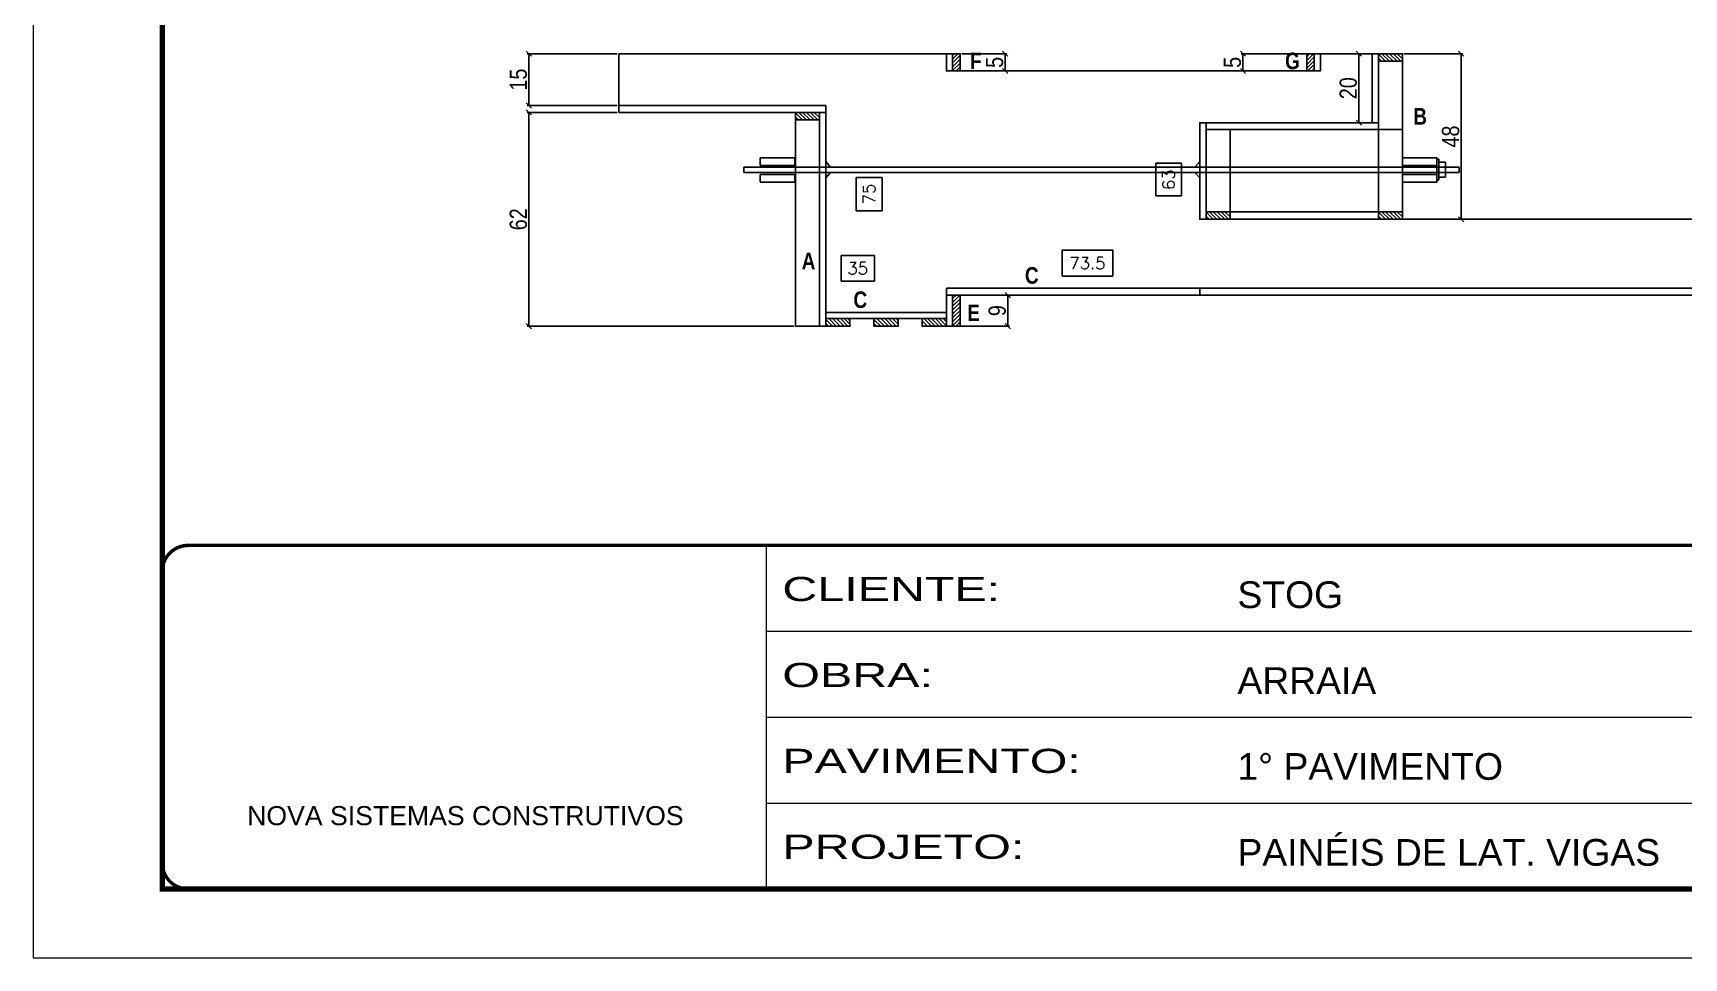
# Model space of a CAD drawing. Extents: x -3394 to 16474, y -5031 to 14397.
# Drawn here: x 5857 to 6815, y 1861 to 2397 of the extents above; entities that cross this region are included whole.
import ezdxf

# ---------------------------------------------------------------- set-up
doc = ezdxf.new("R2010")
doc.units = 0
for name, pattern in [('CONTINUO', [0]), ('DASHED', [0.75, 0.5, -0.25]), ('HIDDEN', [0.375, 0.25, -0.125])]:
    doc.linetypes.add(name, pattern=pattern)
doc.layers.get('0').update_dxf_attribs({"linetype": 'CONTINUOUS'})
doc.layers.get('Defpoints').update_dxf_attribs({"linetype": 'CONTINUOUS'})
for name, color, linetype in [('1HACHURA MADEIRAS', 1, 'CONTINUOUS'), ('COTA', 241, 'CONTINUOUS'), ('Cota Seção (2x)', 4, 'CONTINUOUS'), ('detalhes', 4, 'CONTINUOUS'), ('Painéis', 200, 'CONTINUOUS'), ('presilha', 1, 'CONTINUOUS'), ('Sarr 3.5x7', 81, 'CONTINUOUS'), ('SARR_2.2x7', 40, 'CONTINUOUS'), ('SARR_3.5x7', 81, 'CONTINUOUS'), ('Tubo de PVC', 51, 'CONTINUOUS')]:
    doc.layers.add(name, color=color, linetype=linetype)
for name, color, linetype, lineweight in [('CONCRETO', 251, 'CONTINUOUS', 25), ('Folhas', 255, 'CONTINUOUS', 9), ('SARRAFO DE PRESSAO', 251, 'DASHED', 9)]:
    doc.layers.add(name, color=color, linetype=linetype, lineweight=lineweight)
doc.styles.add('ARIAL', font='arial.ttf')
doc.styles.add('COTA TECNICA 2X', font='techl___.ttf', dxfattribs={"height": 10})
doc.styles.add('ROMANS', font='romans.shx')
doc.styles.add('TECNICA', font='techb___.ttf', dxfattribs={"height": 10})
doc.styles.add('Tecnologia', font='')
doc.styles.get('Tecnologia').set_extended_font_data('Forgotten Futurist')
doc.dimstyles.new('Cota Seção interna', dxfattribs={"dimtxt": 7, "dimasz": 6, "dimexe": 0.18, "dimexo": 2, "dimgap": -4, "dimtad": 3, "dimdec": 1, "dimlfac": 0.5, "dimzin": 12, "dimdsep": 46, "dimtxsty": 'ROMANS', "dimblk": 'ARCHTICK', "dimcen": 0.09, "dimse1": 1, "dimse2": 1, "dimsd1": 1, "dimsd2": 1, "dimclrd": 180, "dimclre": 5, "dimclrt": 1, "dimadec": 0, "dimazin": 3, "dimtfac": 1, "dimtdec": 1, "dimtofl": 0, "dimtmove": 0, "dimatfit": 3, "dimldrblk": 'ARCHTICK', "dimfxl": 1, "dimtolj": 1, "dimtzin": 0, "dimarcsym": 0})
doc.dimstyles.new('SECAO', dxfattribs={"dimscale": 0.333333, "dimtxt": 5, "dimasz": 9, "dimexe": 3, "dimexo": 3, "dimgap": 3, "dimtad": 1, "dimdec": 1, "dimlfac": 0.5, "dimzin": 12, "dimdsep": 46, "dimtxsty": 'COTA TECNICA 2X', "dimblk1": 'OBLIQUE', "dimblk2": 'OBLIQUE', "dimsah": 1, "dimcen": 0.9, "dimclrd": 4, "dimclre": 4, "dimclrt": 240, "dimadec": 1, "dimazin": 3, "dimtfac": 1, "dimtdec": 1, "dimtmove": 0, "dimatfit": 3, "dimfxl": 1, "dimtolj": 1, "dimtzin": 12, "dimarcsym": 0})
pattern_1 = [(135, (38046.5043, -121165.3854), (-1.122532015, -1.122532015), [])]
pattern_2 = [(135, (38202.1043, -121284.9854), (-1.122532015, -1.122532015), [])]
pattern_3 = [(135, (38194.1043, -121284.9854), (-1.122532015, -1.122532015), [])]
pattern_4 = [(225, (129907.2428, 33855.8155), (1.122532015, -1.122532015), [])]
pattern_5 = [(135, (37776.3043, -121131.3854), (-1.122532015, -1.122532015), [])]
pattern_6 = [(135, (38222.1043, -121284.9854), (-1.122532015, -1.122532015), [])]
pattern_7 = [(135, (37676.3043, -121222.9854), (-1.122532015, -1.122532015), [])]
pattern_8 = [(135, (37776.3043, -121222.9854), (-1.122532015, -1.122532015), [])]

# ---------------------------------------------------------------- blocks, each defined once
blk = doc.blocks.new('9999999999')
at = {"color": 30, "linetype": 'CONTINUO'}
for p, q in [((98564.56, 34230.21), (98564.56, 34429.45)), ((98564.56, 34379.64), (99583.98, 34379.64)), ((98564.56, 34329.83), (99487.98, 34329.83)), ((98564.56, 34280.02), (99487.98, 34280.02))]:
    blk.add_line(p, q, dxfattribs=at)
at = {"color": 30, "linetype": 'CONTINUO', "const_width": 2}
blk.add_lwpolyline([(99583.98, 34230.21), (99583.98, 34414.45, 0.414214), (99568.98, 34429.45), (98228.98, 34429.45, 0.414214), (98213.98, 34414.45), (98213.98, 34245.21, 0.414214), (98228.98, 34230.21), (99583.98, 34230.21)], format="xyb", dxfattribs=at)
at = {"layer": 'Folhas'}
blk.add_lwpolyline([(98138.98, 34190.21), (99623.98, 34190.21), (99623.98, 35240.21), (98138.98, 35240.21)], close=True, dxfattribs=at)
at = {"layer": 'Folhas', "color": 30, "const_width": 3}
blk.add_lwpolyline([(98213.98, 34230.21), (99583.98, 34230.21), (99583.98, 35200.21), (98213.98, 35200.21)], close=True, dxfattribs=at)
at = {"color": 7, "linetype": 'Continuous', "ltscale": 5, "style": 'ARIAL'}
for s, height, p in [('STOG', 15.483, (98837.68, 34393.13)), ('ARRAIA', 15.483, (98837.68, 34343.32)), ('1° PAVIMENTO', 15.4829, (98837.68, 34293.51)), ('NOVA SISTEMAS CONSTRUTIVOS', 11.0592, (98263.19, 34267.21)), ('PAINÉIS DE LAT. VIGAS', 15.4829, (98837.68, 34243.7))]:
    blk.add_text(s, height=height, dxfattribs=at).set_placement(p)
at = {"layer": 'Folhas', "color": 7, "style": 'Tecnologia', "width": 1.5}
for s, p in [('CLIENTE:', (98573.65, 34397.17)), ('OBRA:', (98573.65, 34347.31)), ('PAVIMENTO:', (98573.65, 34297.5)), ('PROJETO:', (98573.65, 34247.69))]:
    blk.add_text(s, height=14, dxfattribs=at).set_placement(p)
blk = doc.blocks.new('*D1434')
at = {"layer": 'Cota Seção (2x)', "color": 180, "lineweight": -2, "transparency": 16777216}
for p, q in [((6483.55, 2271.24), (6454.22, 2271.24)), ((6454.22, 2271.24), (6454.22, 2256.24)), ((6483.55, 2256.24), (6483.55, 2271.24)), ((6454.22, 2256.24), (6483.55, 2256.24))]:
    blk.add_line(p, q, dxfattribs=at)
at = {"layer": 'Defpoints', "color": 0, "transparency": 16777216}
for p in [(6387.07, 2252.24), (6387.07, 2249.18), (6534.07, 2245.18)]:
    blk.add_point(p, dxfattribs=at)
at = {"layer": 'Cota Seção (2x)', "color": 1, "transparency": 16777216, "insert": (6468.88, 2263.74), "char_height": 7, "attachment_point": 5, "style": 'ROMANS'}
blk.add_mtext('\\A1;73.5', dxfattribs=at)
blk = doc.blocks.new('_ArchTick')
at = {"color": 0, "linetype": 'ByBlock', "const_width": 0.15}
blk.add_lwpolyline([(-0.5, -0.5), (0.5, 0.5)], dxfattribs=at)
blk = doc.blocks.new('_Oblique')
at = {"color": 0, "linetype": 'ByBlock', "lineweight": -2}
blk.add_line((-0.5, -0.5), (0.5, 0.5), dxfattribs=at)
blk = doc.blocks.new('*D1394')
at = {"layer": 'COTA', "color": 4, "lineweight": -2, "transparency": 16777216}
for p, q in [((6652.67, 2385.18), (6686.69, 2385.18)), ((6685.69, 2289.18), (6685.69, 2385.18)), ((6652.67, 2289.18), (6686.69, 2289.18))]:
    blk.add_line(p, q, dxfattribs=at)
at = {"layer": 'Defpoints', "color": 0, "transparency": 16777216}
for p in [(6651.67, 2385.18), (6685.69, 2385.18), (6651.67, 2289.18)]:
    blk.add_point(p, dxfattribs=at)
at = {"layer": 'COTA', "color": 4, "lineweight": -2, "transparency": 16777216, "xscale": 3, "yscale": 3, "zscale": 3}
for p, rotation in [((6685.69, 2385.18), 90), ((6685.69, 2289.18), 270)]:
    blk.add_blockref('_Oblique', p, dxfattribs=dict(at, rotation=rotation))
at = {"layer": 'COTA', "color": 240, "transparency": 16777216, "insert": (6679.59, 2337.18), "char_height": 10, "attachment_point": 5, "rotation": 90, "style": 'COTA TECNICA 2X'}
blk.add_mtext('\\A1;48', dxfattribs=at)
blk = doc.blocks.new('*D1435')
at = {"layer": 'COTA', "color": 4, "lineweight": -2, "transparency": 16777216}
for p, q in [((6603.07, 2385.18), (6558.1, 2385.18)), ((6559.1, 2375.18), (6559.1, 2385.18)), ((6603.07, 2375.18), (6558.1, 2375.18))]:
    blk.add_line(p, q, dxfattribs=at)
at = {"layer": 'Defpoints', "color": 0, "transparency": 16777216}
for p in [(6559.1, 2385.18), (6604.07, 2385.18), (6604.07, 2375.18)]:
    blk.add_point(p, dxfattribs=at)
at = {"layer": 'COTA', "color": 4, "lineweight": -2, "transparency": 16777216, "xscale": 3, "yscale": 3, "zscale": 3}
for p, rotation in [((6559.1, 2385.18), 90), ((6559.1, 2375.18), 270)]:
    blk.add_blockref('_Oblique', p, dxfattribs=dict(at, rotation=rotation))
at = {"layer": 'COTA', "color": 240, "transparency": 16777216, "insert": (6552.99, 2380.18), "char_height": 10, "attachment_point": 5, "rotation": 90, "style": 'COTA TECNICA 2X'}
blk.add_mtext('\\A1;5', dxfattribs=at)
blk = doc.blocks.new('*D1436')
at = {"layer": 'COTA', "color": 4, "lineweight": -2, "transparency": 16777216}
for p, q in [((6396.07, 2385.18), (6422.14, 2385.18)), ((6421.14, 2375.18), (6421.14, 2385.18)), ((6396.07, 2375.18), (6422.14, 2375.18))]:
    blk.add_line(p, q, dxfattribs=at)
at = {"layer": 'Defpoints', "color": 0, "transparency": 16777216}
for p in [(6395.07, 2385.18), (6421.14, 2385.18), (6395.07, 2375.18)]:
    blk.add_point(p, dxfattribs=at)
at = {"layer": 'COTA', "color": 4, "lineweight": -2, "transparency": 16777216, "xscale": 3, "yscale": 3, "zscale": 3}
for p, rotation in [((6421.14, 2385.18), 90), ((6421.14, 2375.18), 270)]:
    blk.add_blockref('_Oblique', p, dxfattribs=dict(at, rotation=rotation))
at = {"layer": 'COTA', "color": 240, "transparency": 16777216, "insert": (6415.03, 2380.18), "char_height": 10, "attachment_point": 5, "rotation": 90, "style": 'COTA TECNICA 2X'}
blk.add_mtext('\\A1;5', dxfattribs=at)
blk = doc.blocks.new('*D1437')
at = {"layer": 'COTA', "color": 4, "lineweight": -2, "transparency": 16777216}
for p, q in [((6196.07, 2351.18), (6143.88, 2351.18)), ((6144.88, 2227.18), (6144.88, 2351.18)), ((6298.47, 2227.18), (6143.88, 2227.18))]:
    blk.add_line(p, q, dxfattribs=at)
at = {"layer": 'Defpoints', "color": 0, "transparency": 16777216}
for p in [(6144.88, 2351.18), (6197.07, 2351.18), (6299.47, 2227.18)]:
    blk.add_point(p, dxfattribs=at)
at = {"layer": 'COTA', "color": 4, "lineweight": -2, "transparency": 16777216, "xscale": 3, "yscale": 3, "zscale": 3}
for p, rotation in [((6144.88, 2351.18), 90), ((6144.88, 2227.18), 270)]:
    blk.add_blockref('_Oblique', p, dxfattribs=dict(at, rotation=rotation))
at = {"layer": 'COTA', "color": 240, "transparency": 16777216, "insert": (6138.78, 2289.18), "char_height": 10, "attachment_point": 5, "rotation": 90, "style": 'COTA TECNICA 2X'}
blk.add_mtext('\\A1;62', dxfattribs=at)
blk = doc.blocks.new('*D1438')
at = {"layer": 'COTA', "color": 4, "lineweight": -2, "transparency": 16777216}
for p, q in [((6196.07, 2385.18), (6143.88, 2385.18)), ((6144.88, 2355.18), (6144.88, 2385.18)), ((6196.07, 2355.18), (6143.88, 2355.18))]:
    blk.add_line(p, q, dxfattribs=at)
at = {"layer": 'Defpoints', "color": 0, "transparency": 16777216}
for p in [(6144.88, 2385.18), (6197.07, 2385.18), (6197.07, 2355.18)]:
    blk.add_point(p, dxfattribs=at)
at = {"layer": 'COTA', "color": 4, "lineweight": -2, "transparency": 16777216, "xscale": 3, "yscale": 3, "zscale": 3}
for p, rotation in [((6144.88, 2385.18), 90), ((6144.88, 2355.18), 270)]:
    blk.add_blockref('_Oblique', p, dxfattribs=dict(at, rotation=rotation))
at = {"layer": 'COTA', "color": 240, "transparency": 16777216, "insert": (6138.78, 2370.18), "char_height": 10, "attachment_point": 5, "rotation": 90, "style": 'COTA TECNICA 2X'}
blk.add_mtext('\\A1;15', dxfattribs=at)
blk = doc.blocks.new('*D1439')
at = {"layer": 'Cota Seção (2x)', "color": 180, "lineweight": -2, "transparency": 16777216}
for p, q in [((6345.31, 2268.23), (6325.98, 2268.23)), ((6325.98, 2268.23), (6325.98, 2253.23)), ((6345.31, 2253.23), (6345.31, 2268.23)), ((6325.98, 2253.23), (6345.31, 2253.23))]:
    blk.add_line(p, q, dxfattribs=at)
at = {"layer": 'Defpoints', "color": 0, "transparency": 16777216}
for p in [(6317.07, 2249.23), (6317.07, 2235.18), (6387.07, 2235.18)]:
    blk.add_point(p, dxfattribs=at)
at = {"layer": 'Cota Seção (2x)', "color": 1, "transparency": 16777216, "insert": (6335.65, 2260.73), "char_height": 7, "attachment_point": 5, "style": 'ROMANS'}
blk.add_mtext('\\A1;35', dxfattribs=at)
blk = doc.blocks.new('*D1441')
at = {"layer": 'COTA', "color": 4, "lineweight": -2, "transparency": 16777216}
for p, q in [((6391.67, 2245.18), (6423.66, 2245.18)), ((6422.66, 2245.18), (6422.66, 2227.18)), ((6391.67, 2227.18), (6423.66, 2227.18))]:
    blk.add_line(p, q, dxfattribs=at)
at = {"layer": 'Defpoints', "color": 0, "transparency": 16777216}
for p in [(6390.67, 2245.18), (6390.67, 2227.18), (6422.66, 2227.18)]:
    blk.add_point(p, dxfattribs=at)
at = {"layer": 'COTA', "color": 4, "lineweight": -2, "transparency": 16777216, "xscale": 3, "yscale": 3, "zscale": 3}
for p, rotation in [((6422.66, 2245.18), 90), ((6422.66, 2227.18), 270)]:
    blk.add_blockref('_Oblique', p, dxfattribs=dict(at, rotation=rotation))
at = {"layer": 'COTA', "color": 240, "transparency": 16777216, "insert": (6416.57, 2236.18), "char_height": 10, "attachment_point": 5, "rotation": 90, "style": 'COTA TECNICA 2X'}
blk.add_mtext('\\A1;9', dxfattribs=at)
blk = doc.blocks.new('*D1442')
at = {"layer": 'COTA', "color": 4, "lineweight": -2, "transparency": 16777216}
for p, q in [((6633.07, 2385.18), (6625.33, 2385.18)), ((6626.33, 2345.18), (6626.33, 2385.18)), ((6633.07, 2345.18), (6625.33, 2345.18))]:
    blk.add_line(p, q, dxfattribs=at)
at = {"layer": 'Defpoints', "color": 0, "transparency": 16777216}
for p in [(6626.33, 2385.18), (6634.07, 2385.18), (6634.07, 2345.18)]:
    blk.add_point(p, dxfattribs=at)
at = {"layer": 'COTA', "color": 4, "lineweight": -2, "transparency": 16777216, "xscale": 3, "yscale": 3, "zscale": 3}
for p, rotation in [((6626.33, 2385.18), 90), ((6626.33, 2345.18), 270)]:
    blk.add_blockref('_Oblique', p, dxfattribs=dict(at, rotation=rotation))
at = {"layer": 'COTA', "color": 240, "transparency": 16777216, "insert": (6620.23, 2365.18), "char_height": 10, "attachment_point": 5, "rotation": 90, "style": 'COTA TECNICA 2X'}
blk.add_mtext('\\A1;20', dxfattribs=at)
blk = doc.blocks.new('*D1443')
at = {"layer": 'Cota Seção (2x)', "color": 180, "lineweight": -2, "transparency": 16777216}
for p, q in [((6349.75, 2313.48), (6334.75, 2313.48)), ((6334.75, 2313.48), (6334.75, 2294.15)), ((6349.75, 2294.15), (6349.75, 2313.48)), ((6334.75, 2294.15), (6349.75, 2294.15))]:
    blk.add_line(p, q, dxfattribs=at)
at = {"layer": 'Defpoints', "color": 0, "transparency": 16777216}
for p in [(6341.38, 2385.18), (6353.75, 2385.18), (6317.07, 2235.18)]:
    blk.add_point(p, dxfattribs=at)
at = {"layer": 'Cota Seção (2x)', "color": 1, "transparency": 16777216, "insert": (6342.25, 2303.82), "char_height": 7, "attachment_point": 5, "rotation": 90, "style": 'ROMANS'}
blk.add_mtext('\\A1;75', dxfattribs=at)
blk = doc.blocks.new('*D1444')
at = {"layer": 'Cota Seção (2x)', "color": 180, "lineweight": -2, "transparency": 16777216}
for p, q in [((6523.47, 2321.68), (6508.47, 2321.68)), ((6508.47, 2321.68), (6508.47, 2302.68)), ((6523.47, 2302.68), (6523.47, 2321.68)), ((6508.47, 2302.68), (6523.47, 2302.68))]:
    blk.add_line(p, q, dxfattribs=at)
at = {"layer": 'Defpoints', "color": 0, "transparency": 16777216}
for p in [(6527.47, 2375.18), (6534.07, 2375.18), (6534.07, 2249.18)]:
    blk.add_point(p, dxfattribs=at)
at = {"layer": 'Cota Seção (2x)', "color": 1, "transparency": 16777216, "insert": (6515.97, 2312.18), "char_height": 7, "attachment_point": 5, "rotation": 90, "style": 'ROMANS'}
blk.add_mtext('\\A1;63', dxfattribs=at)

msp = doc.modelspace()

# ---------------------------------------------------------------- hatches: boundary and pattern name
at = {"layer": 'SARR_2.2x7'}
h = msp.add_hatch(dxfattribs=at)
h.set_pattern_fill('ANSI31', color=256, scale=0.5)
h.set_pattern_definition([(45, (-118505.8886, -30637.439), (-1.122532015, 1.122532015), [])])
h.paths.add_polyline_path([(6390.67, 2385.18), (6395.07, 2385.18), (6395.07, 2375.18), (6390.67, 2375.18)])
h = msp.add_hatch(dxfattribs=at)
h.set_pattern_fill('ANSI31', color=256, scale=0.5)
h.set_pattern_definition([(45, (-118503.8886, -30637.439), (-1.122532015, 1.122532015), [])])
h.paths.add_polyline_path([(6600.47, 2385.18), (6596.07, 2385.18), (6596.07, 2375.18), (6600.47, 2375.18)])
h = msp.add_hatch(dxfattribs=at)
h.set_pattern_fill('ANSI31', color=256, scale=0.5, angle=90)
h.set_pattern_definition(pattern_5)
h.paths.add_polyline_path([(6651.67, 2385.18), (6651.67, 2380.78), (6637.67, 2380.78), (6637.67, 2385.18)])
h = msp.add_hatch(dxfattribs=at)
h.set_pattern_fill('ANSI31', color=256, scale=0.5, angle=90)
h.set_pattern_definition(pattern_5)
h.paths.add_polyline_path([(6651.67, 2385.18), (6651.67, 2380.78), (6637.67, 2380.78), (6637.67, 2385.18)])
h = msp.add_hatch(dxfattribs=at)
h.set_pattern_fill('ANSI31', color=256, scale=0.5, angle=90)
h.set_pattern_definition(pattern_1)
h.paths.add_polyline_path([(6313.47, 2351.18), (6313.47, 2346.78), (6299.47, 2346.78), (6299.47, 2351.18)])
h = msp.add_hatch(dxfattribs=at)
h.set_pattern_fill('ANSI31', color=256, scale=0.5, angle=90)
h.set_pattern_definition(pattern_1)
h.paths.add_polyline_path([(6313.47, 2351.18), (6313.47, 2346.78), (6299.47, 2346.78), (6299.47, 2351.18)])
h = msp.add_hatch(dxfattribs=at)
h.set_pattern_fill('ANSI31', color=256, scale=0.5, angle=90)
h.set_pattern_definition(pattern_7)
h.paths.add_polyline_path([(6551.67, 2293.58), (6551.67, 2289.18), (6537.67, 2289.18), (6537.67, 2293.58)])
h = msp.add_hatch(dxfattribs=at)
h.set_pattern_fill('ANSI31', color=256, scale=0.5, angle=90)
h.set_pattern_definition(pattern_7)
h.paths.add_polyline_path([(6551.67, 2293.58), (6551.67, 2289.18), (6537.67, 2289.18), (6537.67, 2293.58)])
h = msp.add_hatch(dxfattribs=at)
h.set_pattern_fill('ANSI31', color=256, scale=0.5, angle=90)
h.set_pattern_definition(pattern_8)
h.paths.add_polyline_path([(6651.67, 2293.58), (6651.67, 2289.18), (6637.67, 2289.18), (6637.67, 2293.58)])
h = msp.add_hatch(dxfattribs=at)
h.set_pattern_fill('ANSI31', color=256, scale=0.5, angle=90)
h.set_pattern_definition(pattern_8)
h.paths.add_polyline_path([(6651.67, 2293.58), (6651.67, 2289.18), (6637.67, 2289.18), (6637.67, 2293.58)])
h = msp.add_hatch(dxfattribs=at)
h.set_pattern_fill('ANSI31', color=256, scale=0.5, angle=180)
h.set_pattern_definition(pattern_4)
h.paths.add_polyline_path([(6390.67, 2245.18), (6395.07, 2245.18), (6395.07, 2227.18), (6390.67, 2227.18)])
h = msp.add_hatch(dxfattribs=at)
h.set_pattern_fill('ANSI31', color=256, scale=0.5, angle=180)
h.set_pattern_definition(pattern_4)
h.paths.add_polyline_path([(6390.67, 2241.18), (6395.07, 2241.18), (6395.07, 2227.18), (6390.67, 2227.18)])
h = msp.add_hatch(dxfattribs=at)
h.set_pattern_fill('ANSI31', color=256, scale=0.5, angle=90)
h.set_pattern_definition(pattern_3)
h.paths.add_polyline_path([(6331.07, 2231.58), (6331.07, 2227.18), (6317.07, 2227.18), (6317.07, 2231.58)])
h = msp.add_hatch(dxfattribs=at)
h.set_pattern_fill('ANSI31', color=256, scale=0.5, angle=90)
h.set_pattern_definition(pattern_3)
h.paths.add_polyline_path([(6331.07, 2231.58), (6331.07, 2227.18), (6317.07, 2227.18), (6317.07, 2231.58)])
h = msp.add_hatch(dxfattribs=at)
h.set_pattern_fill('ANSI31', color=256, scale=0.5, angle=90)
h.set_pattern_definition(pattern_6)
h.paths.add_polyline_path([(6359.07, 2231.58), (6359.07, 2227.18), (6345.07, 2227.18), (6345.07, 2231.58)])
h = msp.add_hatch(dxfattribs=at)
h.set_pattern_fill('ANSI31', color=256, scale=0.5, angle=90)
h.set_pattern_definition(pattern_6)
h.paths.add_polyline_path([(6359.07, 2231.58), (6359.07, 2227.18), (6345.07, 2227.18), (6345.07, 2231.58)])
h = msp.add_hatch(dxfattribs=at)
h.set_pattern_fill('ANSI31', color=256, scale=0.5, angle=90)
h.set_pattern_definition(pattern_2)
h.paths.add_polyline_path([(6387.07, 2231.58), (6387.07, 2227.18), (6373.07, 2227.18), (6373.07, 2231.58)])
h = msp.add_hatch(dxfattribs=at)
h.set_pattern_fill('ANSI31', color=256, scale=0.5, angle=90)
h.set_pattern_definition(pattern_2)
h.paths.add_polyline_path([(6387.07, 2231.58), (6387.07, 2227.18), (6373.07, 2227.18), (6373.07, 2231.58)])

# ---------------------------------------------------------------- linework, layer by layer
at = {"layer": '1HACHURA MADEIRAS', "elevation": 0}
for points in [[(6279.07, 2324.78), (6299.07, 2324.78), (6299.07, 2320.38), (6279.07, 2320.38)], [(6651.67, 2324.78), (6671.67, 2324.78), (6671.67, 2320.38), (6651.67, 2320.38)], [(6279.07, 2315.18), (6299.07, 2315.18), (6299.07, 2310.78), (6279.07, 2310.78)], [(6651.67, 2315.18), (6671.67, 2315.18), (6671.67, 2310.78), (6651.67, 2310.78)]]:
    msp.add_lwpolyline(points, close=True, dxfattribs=at)
at = {"layer": 'CONCRETO', "linetype": 'Continuous'}
for p, q in [((6197.07, 2355.18), (6197.07, 2385.18)), ((6197.07, 2385.18), (6387.07, 2385.18)), ((6387.07, 2385.18), (6387.07, 2375.18)), ((6604.07, 2385.18), (6634.07, 2385.18)), ((6604.07, 2375.18), (6604.07, 2385.18)), ((6634.07, 2385.18), (6634.07, 2345.18)), ((6387.07, 2375.18), (6604.07, 2375.18)), ((6197.07, 2355.18), (6317.07, 2355.18)), ((6317.07, 2355.18), (6317.07, 2235.18)), ((6534.07, 2345.18), (6634.07, 2345.18)), ((6534.07, 2345.18), (6534.07, 2289.18)), ((6534.07, 2289.18), (6889.07, 2289.18)), ((6889.07, 2249.18), (6387.07, 2249.18)), ((6387.07, 2249.18), (6387.07, 2235.18)), ((6317.07, 2235.18), (6387.07, 2235.18))]:
    msp.add_line(p, q, dxfattribs=at)
at = {"layer": 'Painéis'}
for p, q in [((6197.07, 2355.18), (6197.07, 2351.18)), ((6534.07, 2249.18), (6534.07, 2245.18))]:
    msp.add_line(p, q, dxfattribs=at)
at = {"layer": 'Painéis', "linetype": 'Continuous'}
for points in [[(6390.67, 2375.18), (6390.67, 2385.18), (6387.07, 2385.18), (6387.07, 2375.18)], [(6390.67, 2375.18), (6390.67, 2385.18), (6387.07, 2385.18), (6387.07, 2375.18)], [(6600.47, 2375.18), (6600.47, 2385.18), (6604.07, 2385.18), (6604.07, 2375.18)], [(6600.47, 2375.18), (6600.47, 2385.18), (6604.07, 2385.18), (6604.07, 2375.18)], [(6637.67, 2345.18), (6637.67, 2385.18), (6634.07, 2385.18), (6634.07, 2345.18)], [(6313.47, 2227.18), (6313.47, 2351.18), (6317.07, 2351.18), (6317.07, 2227.18)], [(6313.47, 2227.18), (6313.47, 2351.18), (6317.07, 2351.18), (6317.07, 2227.18)], [(6537.67, 2289.18), (6537.67, 2345.18), (6534.07, 2345.18), (6534.07, 2289.18)], [(6387.07, 2249.18), (6889.07, 2249.18), (6889.07, 2245.18), (6387.07, 2245.18)], [(6390.67, 2227.18), (6390.67, 2245.18), (6387.07, 2245.18), (6387.07, 2227.18)], [(6390.67, 2227.18), (6390.67, 2245.18), (6387.07, 2245.18), (6387.07, 2227.18)]]:
    msp.add_lwpolyline(points, close=True, dxfattribs=at)
msp.add_lwpolyline([(6197.07, 2351.18), (6317.07, 2351.18), (6317.07, 2355.18), (6197.07, 2355.18)], dxfattribs=at)
at = {"layer": 'Painéis'}
msp.add_lwpolyline([(6537.67, 2345.18), (6637.67, 2345.18), (6637.67, 2341.18), (6537.67, 2341.18)], close=True, dxfattribs=at)
at = {"layer": 'Painéis', "elevation": 0}
msp.add_lwpolyline([(6651.67, 2341.18), (6537.67, 2341.18), (6537.67, 2293.58), (6651.67, 2293.58)], close=True, dxfattribs=at)
at = {"layer": 'Painéis', "linetype": 'Continuous', "elevation": 0}
msp.add_lwpolyline([(6317.07, 2235.18), (6387.07, 2235.18), (6387.07, 2231.58), (6317.07, 2231.58)], close=True, dxfattribs=at)
msp.add_lwpolyline([(6317.07, 2235.18), (6387.07, 2235.18), (6387.07, 2231.58), (6317.07, 2231.58)], close=True, dxfattribs=at)
at = {"layer": 'presilha'}
for p, q in [((6672.67, 2323.97, 0), (6671.67, 2323.97, 0)), ((6671.67, 2323.97, 0), (6671.67, 2311.97, 0)), ((6672.67, 2311.97, 0), (6672.67, 2323.97, 0)), ((6676.67, 2322.31, 0), (6672.67, 2322.31, 0)), ((6672.67, 2322.31, 0), (6672.67, 2313.64, 0)), ((6676.67, 2322.31, 0), (6676.67, 2313.64, 0)), ((6671.67, 2311.97, 0), (6672.67, 2311.97, 0)), ((6672.67, 2313.64, 0), (6676.67, 2313.64, 0))]:
    msp.add_line(p, q, dxfattribs=at)
at = {"layer": 'presilha', "elevation": 0}
msp.add_lwpolyline([(6684.45, 2319.37), (6269.59, 2319.37), (6269.59, 2316.37), (6684.45, 2316.37)], close=True, dxfattribs=at)
at = {"layer": 'Sarr 3.5x7', "linetype": 'HIDDEN'}
for p, q in [((6551.67, 2289.18), (6551.67, 2341.18)), ((6551.67, 2289.18), (6551.67, 2341.18)), ((6637.67, 2341.18), (6637.67, 2289.18)), ((6637.67, 2341.18), (6637.67, 2289.18))]:
    msp.add_line(p, q, dxfattribs=at)
at = {"layer": 'SARR_2.2x7'}
for points in [[(6390.67, 2375.18), (6390.67, 2385.18), (6395.07, 2385.18), (6395.07, 2375.18)], [(6600.47, 2375.18), (6600.47, 2385.18), (6596.07, 2385.18), (6596.07, 2375.18)], [(6637.67, 2385.18), (6651.67, 2385.18), (6651.67, 2380.78), (6637.67, 2380.78)], [(6637.67, 2385.18), (6651.67, 2385.18), (6651.67, 2380.78), (6637.67, 2380.78)], [(6537.67, 2293.58), (6551.67, 2293.58), (6551.67, 2289.18), (6537.67, 2289.18)], [(6537.67, 2293.58), (6551.67, 2293.58), (6551.67, 2289.18), (6537.67, 2289.18)], [(6390.67, 2227.18), (6390.67, 2245.18), (6395.07, 2245.18), (6395.07, 2227.18)], [(6390.67, 2227.18), (6390.67, 2245.18), (6395.07, 2245.18), (6395.07, 2227.18)]]:
    msp.add_lwpolyline(points, close=True, dxfattribs=at)
at = {"layer": 'SARR_2.2x7', "elevation": 0}
for points in [[(6299.47, 2351.18), (6313.47, 2351.18), (6313.47, 2346.78), (6299.47, 2346.78)], [(6299.47, 2351.18), (6313.47, 2351.18), (6313.47, 2346.78), (6299.47, 2346.78)], [(6637.67, 2293.58), (6651.67, 2293.58), (6651.67, 2289.18), (6637.67, 2289.18)], [(6637.67, 2293.58), (6651.67, 2293.58), (6651.67, 2289.18), (6637.67, 2289.18)], [(6331.07, 2231.58), (6317.07, 2231.58), (6317.07, 2227.18), (6331.07, 2227.18)], [(6331.07, 2231.58), (6317.07, 2231.58), (6317.07, 2227.18), (6331.07, 2227.18)], [(6359.07, 2231.58), (6345.07, 2231.58), (6345.07, 2227.18), (6359.07, 2227.18)], [(6359.07, 2231.58), (6345.07, 2231.58), (6345.07, 2227.18), (6359.07, 2227.18)], [(6387.07, 2231.58), (6373.07, 2231.58), (6373.07, 2227.18), (6387.07, 2227.18)], [(6387.07, 2231.58), (6373.07, 2231.58), (6373.07, 2227.18), (6387.07, 2227.18)]]:
    msp.add_lwpolyline(points, close=True, dxfattribs=at)
at = {"layer": 'SARR_3.5x7'}
for p, q in [((6651.67, 2380.78), (6637.67, 2380.78)), ((6651.67, 2289.18), (6651.67, 2380.78)), ((6551.67, 2289.18), (6537.67, 2289.18)), ((6637.67, 2289.18), (6651.67, 2289.18)), ((6651.67, 2289.18), (6637.67, 2289.18))]:
    msp.add_line(p, q, dxfattribs=at)
msp.add_lwpolyline([(6313.47, 2346.78), (6299.47, 2346.78), (6299.47, 2227.18), (6313.47, 2227.18)], close=True, dxfattribs=at)
msp.add_lwpolyline([(6313.47, 2346.78), (6299.47, 2346.78), (6299.47, 2227.18), (6313.47, 2227.18)], close=True, dxfattribs=at)
at = {"layer": 'Tubo de PVC', "elevation": 0}
msp.add_lwpolyline([(6317.07, 2322.62), (6317.07, 2313.13), (6319.87, 2316.28), (6531.27, 2316.28), (6534.07, 2313.13), (6534.07, 2322.62), (6531.27, 2319.47), (6319.87, 2319.47)], close=True, dxfattribs=at)

# ---------------------------------------------------------------- block references
at = {"layer": 'SARRAFO DE PRESSAO', "color": 6, "linetype": 'ByBlock'}
msp.add_blockref('9999999999', (-92281.77, -32329.4), dxfattribs=at)

# ---------------------------------------------------------------- texts
at = {"layer": 'detalhes', "style": 'TECNICA'}
for s, p in [('F', (6400.78, 2376.25)), ('G', (6583.55, 2376.22)), ('B', (6657.91, 2344.07)), ('A', (6303.14, 2260.2)), ('C', (6432.62, 2251.82)), ('C', (6333.14, 2237.75)), ('E', (6399.17, 2230.13))]:
    msp.add_text(s, height=9.6, dxfattribs=at).set_placement(p)

# ---------------------------------------------------------------- dimensions: what is measured, and where the dimension line sits
at = {"layer": 'COTA'}
for base, p1, p2, picture, middle in [((6144.88, 2385.18), (6197.07, 2355.18), (6197.07, 2385.18), '*D1438', (6138.78, 2370.18)), ((6626.33, 2385.18), (6634.07, 2345.18), (6634.07, 2385.18), '*D1442', (6620.23, 2365.18)), ((6685.69, 2385.18), (6651.67, 2289.18), (6651.67, 2385.18), '*D1394', (6679.59, 2337.18)), ((6144.88, 2351.18), (6299.47, 2227.18), (6197.07, 2351.18), '*D1437', (6138.78, 2289.18)), ((6422.66, 2227.18), (6390.67, 2245.18), (6390.67, 2227.18), '*D1441', (6416.57, 2236.18))]:
    dim = msp.add_linear_dim(base=base, p1=p1, p2=p2, angle=90, dimstyle='SECAO', dxfattribs=at)
    dim.commit()
    dim.dimension.update_dxf_attribs({"geometry": picture, "text_midpoint": middle})
for base, p1, p2, picture, middle in [((6421.14, 2385.18), (6395.07, 2375.18), (6395.07, 2385.18), '*D1436', (6421.14, 2380.18)), ((6559.1, 2385.18), (6604.07, 2375.18), (6604.07, 2385.18), '*D1435', (6559.1, 2380.18))]:
    dim = msp.add_linear_dim(base=base, p1=p1, p2=p2, angle=90, dimstyle='SECAO', dxfattribs=at)
    dim.commit()
    dim.dimension.update_dxf_attribs({"geometry": picture, "text_midpoint": middle, "dimtype": 160})
at = {"layer": 'Cota Seção (2x)'}
for base, p1, p2, angle, picture, middle in [((6353.75, 2385.18), (6317.07, 2235.18), (6341.38, 2385.18), 90, '*D1443', (6353.75, 2303.82)), ((6527.47, 2375.18), (6534.07, 2249.18), (6534.07, 2375.18), 90, '*D1444', (6527.47, 2312.18)), ((6387.07, 2252.24), (6534.07, 2245.18), (6387.07, 2249.18), 180, '*D1434', (6468.88, 2252.24)), ((6317.07, 2249.23), (6387.07, 2235.18), (6317.07, 2235.18), 180, '*D1439', (6335.65, 2249.23))]:
    dim = msp.add_linear_dim(base=base, p1=p1, p2=p2, angle=angle, dimstyle='Cota Seção interna', dxfattribs=at)
    dim.commit()
    dim.dimension.update_dxf_attribs({"geometry": picture, "text_midpoint": middle, "dimtype": 160})

doc.saveas('drawing.dxf')
